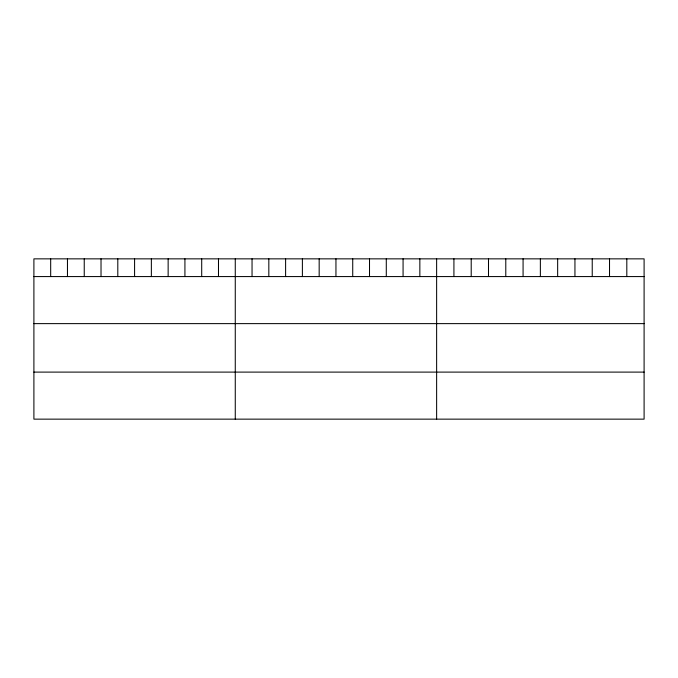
<?xml version="1.0" encoding="UTF-8"?>
<svg xmlns="http://www.w3.org/2000/svg" width="678" height="678" viewBox="0 0 678 678"><rect width="100%" height="100%" fill="white"/><g stroke="black" fill="none" stroke-linecap="round" stroke-linejoin="round"><path stroke-width="1.02" d="M644.1 276.573L644.1 419.148L33.9 419.148L33.9 258.852L644.1 258.852L644.1 276.573L33.9 276.573M33.9 323.626L644.1 323.626M33.9 372.103L644.1 372.103M626.811 258.852L626.811 276.573M609.522 258.852L609.522 276.573M592.233 258.852L592.233 276.573M574.944 258.852L574.944 276.573M557.655 258.852L557.655 276.573M540.366 258.852L540.366 276.573M523.077 258.852L523.077 276.573M505.788 258.852L505.788 276.573M488.499 258.852L488.499 276.573M471.21 258.852L471.21 276.573M453.921 258.852L453.921 276.573M436.632 258.852L436.632 419.148M419.851 258.852L419.851 276.573M403.071 258.852L403.071 276.573M386.291 258.852L386.291 276.573M369.51 258.852L369.51 276.573M352.73 258.852L352.73 276.573M335.949 258.852L335.949 276.573M319.169 258.852L319.169 276.573M302.388 258.852L302.388 276.573M285.608 258.852L285.608 276.573M268.827 258.852L268.827 276.573M252.046 258.852L252.046 276.573M235.266 258.852L235.266 419.148M218.486 258.852L218.486 276.573M201.705 258.852L201.705 276.573M184.924 258.852L184.924 276.573M168.144 258.852L168.144 276.573M151.363 258.852L151.363 276.573M134.583 258.852L134.583 276.573M117.803 258.852L117.803 276.573M101.022 258.852L101.022 276.573M84.242 258.852L84.242 276.573M67.461 258.852L67.461 276.573M50.681 258.852L50.681 276.573"/></g></svg>
